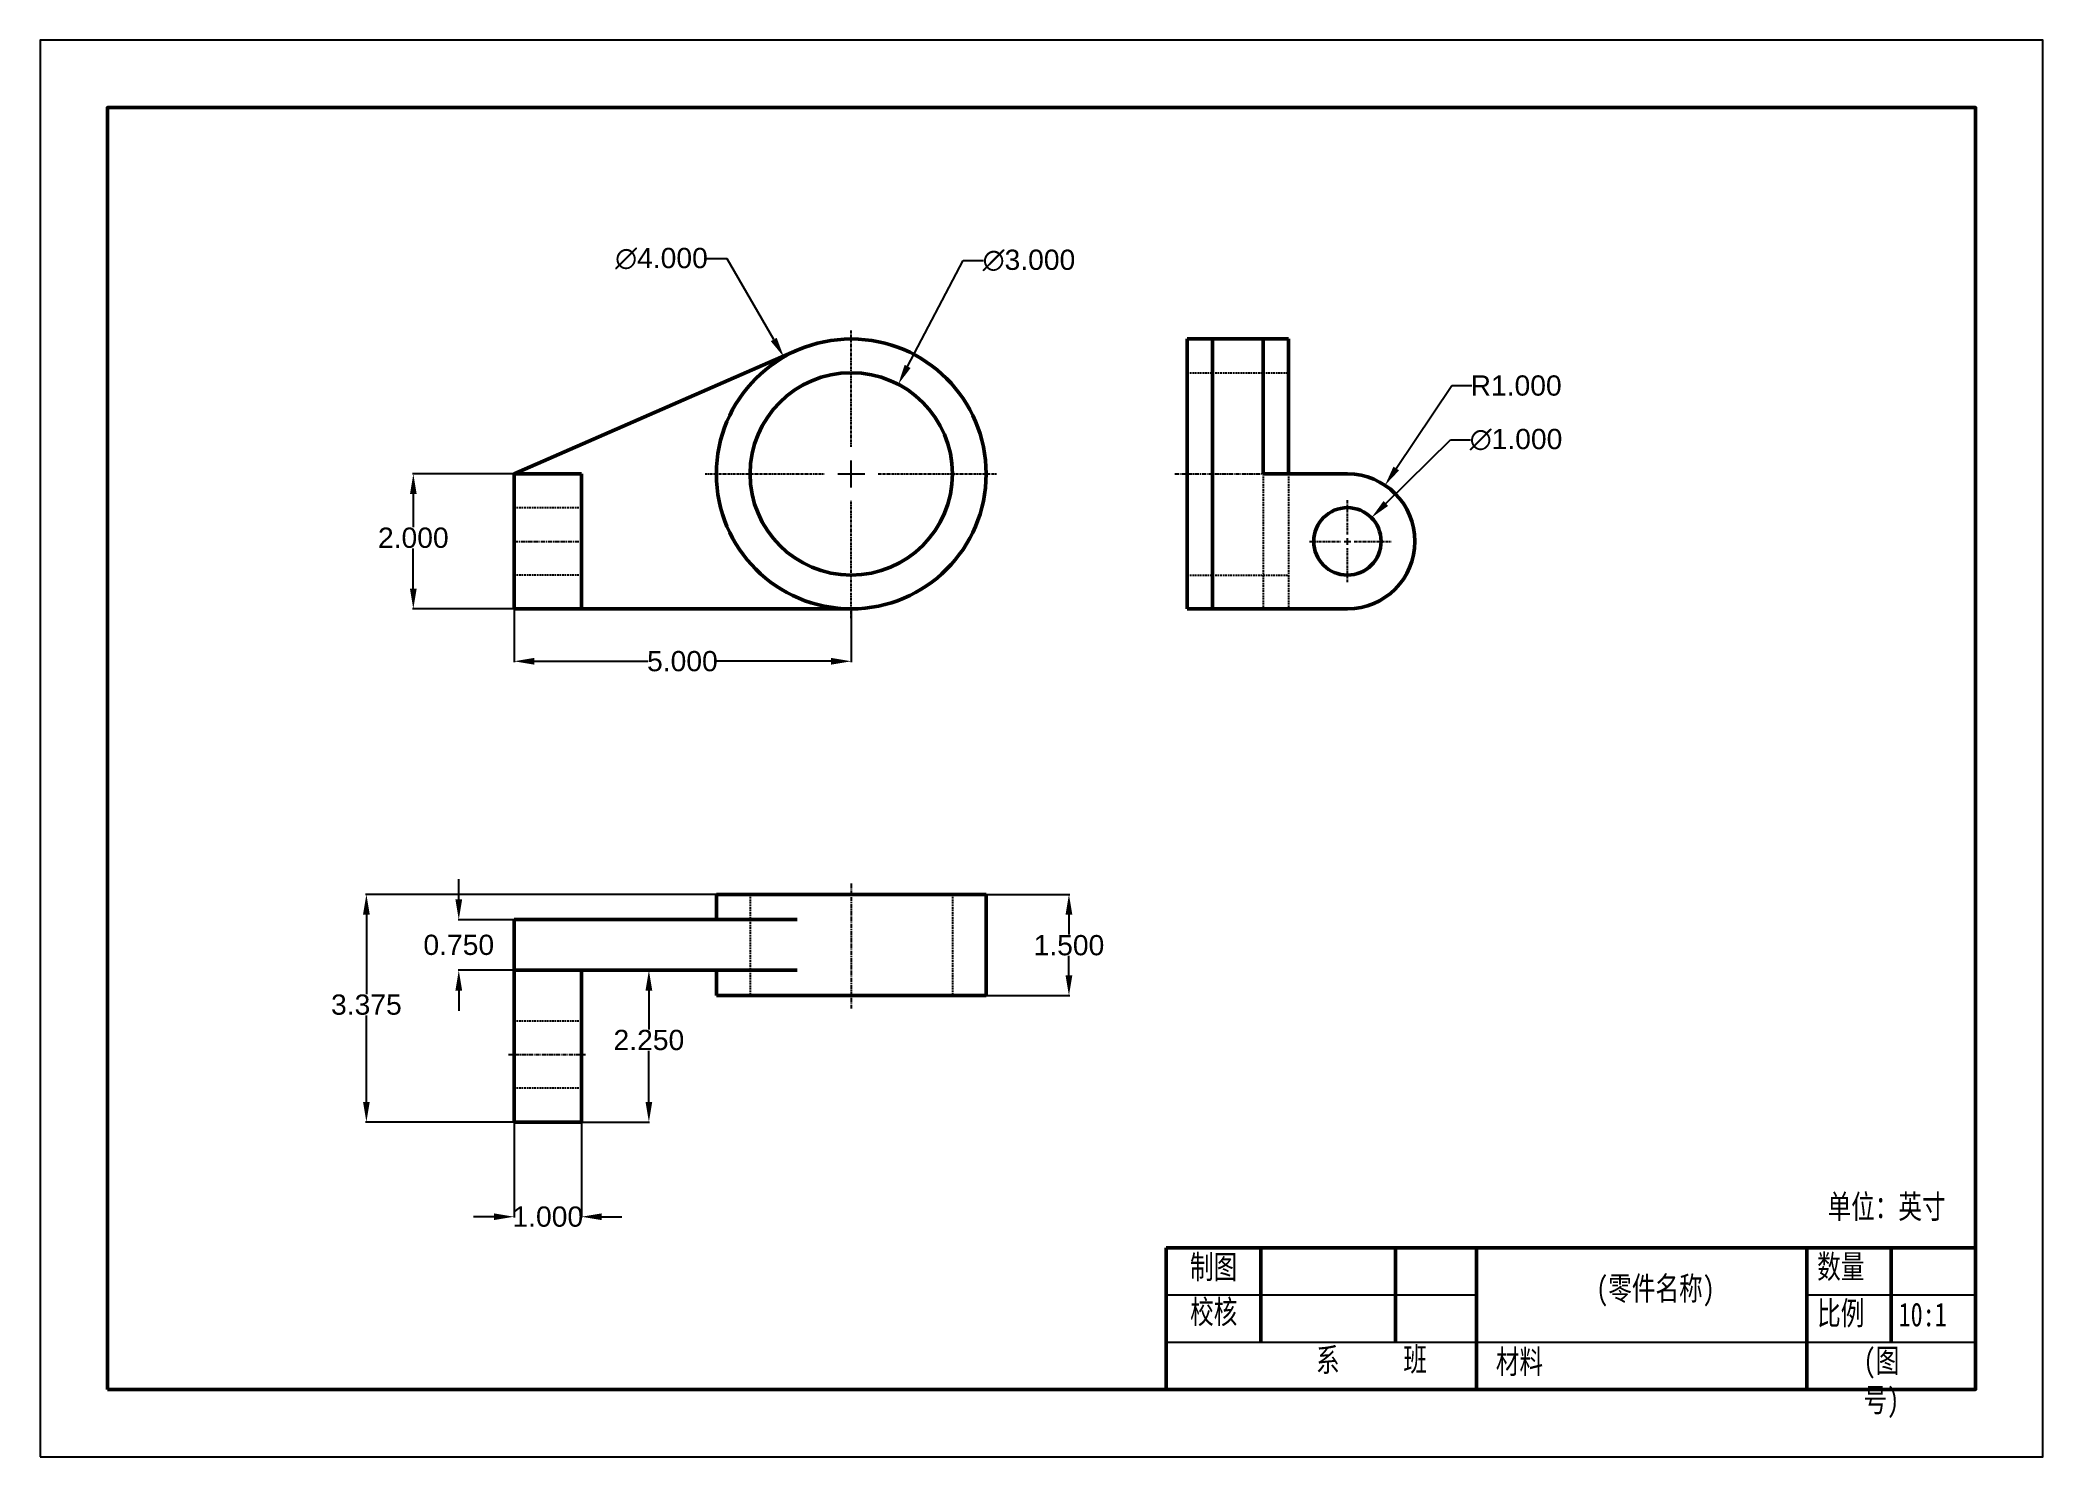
# Model space of a CAD drawing. Header units: millimetres. Extents: x 0 to 297, y 0 to 210.
import ezdxf

# ---------------------------------------------------------------- set-up
doc = ezdxf.new("R2010")
doc.units = ezdxf.units.MM
doc.header["$LTSCALE"] = 0.5
for name, pattern in [('CENTER', [2, 1.25, -0.25, 0.25, -0.25]), ('CENTER2', [1.125, 0.75, -0.125, 0.125, -0.125]), ('DASHED', [0.75, 0.5, -0.25])]:
    doc.linetypes.add(name, pattern=pattern)
for name, color, linetype, lineweight in [('dash', 2, 'DASHED', 25), ('dimension', 3, 'Continuous', 25), ('draw', 7, 'Continuous', 50), ('mark', 1, 'CENTER', 25), ('thin', 7, 'Continuous', 25)]:
    doc.layers.add(name, color=color, linetype=linetype, lineweight=lineweight)
doc.styles.get("Standard").update_dxf_attribs({"font": 'arial.ttf'})
doc.dimstyles.get("Standard").update_dxf_attribs({"dimscale": 0.6, "dimtxt": 5, "dimasz": 5, "dimexe": 0.18, "dimexo": 0.0625, "dimgap": 0.09, "dimtad": 0, "dimtih": 1, "dimtoh": 1, "dimdec": 3, "dimlfac": 0.1, "dimzin": 0, "dimdsep": 46, "dimtxsty": 'Standard', "dimcen": 0.09, "dimadec": 0, "dimazin": 0, "dimtfac": 1, "dimtdec": 3, "dimtofl": 0, "dimtmove": 0, "dimatfit": 1, "dimfxl": 1, "dimtolj": 1, "dimtzin": 0, "dimarcsym": 0})

# ---------------------------------------------------------------- blocks, each defined once
blk = doc.blocks.new('*U1')
at = {"layer": 'mark', "color": 0, "linetype": 'CENTER2', "transparency": 16777216}
for p, q in [((0, 4), (0, 21.24)), ((-21.67, 0), (-4, 0)), ((4, 0), (21.57, 0)), ((0, -21.4), (0, -4))]:
    blk.add_line(p, q, dxfattribs=at)
at = {"layer": 'mark', "color": 0, "linetype": 'Continuous', "transparency": 16777216}
for p, q in [((-2, 0), (2, 0)), ((0, -2), (0, 2))]:
    blk.add_line(p, q, dxfattribs=at)
blk = doc.blocks.new('*U2')
at = {"layer": 'mark', "color": 0, "linetype": 'CENTER2', "transparency": 16777216}
for p, q in [((0, 1), (0, 6.09)), ((-5.64, 0), (-1, 0)), ((1, 0), (6.5, 0)), ((0, -6.06), (0, -1))]:
    blk.add_line(p, q, dxfattribs=at)
at = {"layer": 'mark', "color": 0, "linetype": 'Continuous', "transparency": 16777216}
for p, q in [((-0.5, 0), (0.5, 0)), ((0, -0.5), (0, 0.5))]:
    blk.add_line(p, q, dxfattribs=at)
blk = doc.blocks.new('*D3')
at = {"layer": 'Defpoints', "color": 0, "transparency": 16777216}
for p in [(70.29, 145.7), (55.35, 125.7), (70.29, 125.7)]:
    blk.add_point(p, dxfattribs=at)
at = {"layer": 'dimension', "color": 0, "lineweight": -2, "transparency": 16777216}
for p, q in [((70.25, 145.7), (55.24, 145.7)), ((55.35, 142.7), (55.35, 137.8)), ((55.35, 128.7), (55.35, 134.63)), ((70.25, 125.7), (55.24, 125.7))]:
    blk.add_line(p, q, dxfattribs=at)
at = {"layer": 'dimension', "color": 0, "transparency": 16777216}
for points in [[(54.85, 142.7), (55.85, 142.7), (55.35, 145.7)], [(54.85, 128.7), (55.85, 128.7), (55.35, 125.7)]]:
    blk.add_solid(points, dxfattribs=at)
at = {"layer": 'dimension', "color": 0, "transparency": 16777216, "insert": (55.35, 136.22), "char_height": 3, "attachment_point": 5}
blk.add_mtext('\\A1;2.000', dxfattribs=at)
blk = doc.blocks.new('*D4')
at = {"layer": 'Defpoints', "color": 0, "transparency": 16777216}
for p in [(127.26, 158.98), (113.32, 132.42)]:
    blk.add_point(p, dxfattribs=at)
at = {"layer": 'dimension', "color": 0, "lineweight": -2, "transparency": 16777216}
for p, q in [((128.65, 161.64), (136.89, 177.34)), ((136.89, 177.34), (139.89, 177.34)), ((120.23, 145.7), (120.34, 145.7)), ((120.29, 145.64), (120.29, 145.75))]:
    blk.add_line(p, q, dxfattribs=at)
at = {"layer": 'dimension', "color": 0, "transparency": 16777216}
blk.add_solid([(128.21, 161.87), (129.09, 161.4), (127.26, 158.98)], dxfattribs=at)
at = {"layer": 'dimension', "color": 0, "transparency": 16777216, "insert": (146.64, 177.34), "char_height": 3, "attachment_point": 5}
blk.add_mtext('\\A1;∅3.000', dxfattribs=at)
blk = doc.blocks.new('*D5')
at = {"layer": 'Defpoints', "color": 0, "transparency": 16777216}
for p in [(110.3, 163.02), (130.28, 128.37)]:
    blk.add_point(p, dxfattribs=at)
at = {"layer": 'dimension', "color": 0, "lineweight": -2, "transparency": 16777216}
for p, q in [((101.89, 177.6), (98.89, 177.6)), ((108.8, 165.62), (101.89, 177.6)), ((120.23, 145.7), (120.34, 145.7)), ((120.29, 145.64), (120.29, 145.75))]:
    blk.add_line(p, q, dxfattribs=at)
at = {"layer": 'dimension', "color": 0, "transparency": 16777216}
blk.add_solid([(109.23, 165.87), (108.36, 165.37), (110.3, 163.02)], dxfattribs=at)
at = {"layer": 'dimension', "color": 0, "transparency": 16777216, "insert": (92.15, 177.6), "char_height": 3, "attachment_point": 5}
blk.add_mtext('\\A1;∅4.000', dxfattribs=at)
blk = doc.blocks.new('*D6')
at = {"layer": 'Defpoints', "color": 0, "transparency": 16777216}
for p in [(70.29, 125.7), (120.29, 125.7), (120.29, 117.93)]:
    blk.add_point(p, dxfattribs=at)
at = {"layer": 'dimension', "color": 0, "lineweight": -2, "transparency": 16777216}
for p, q in [((70.29, 125.66), (70.29, 117.82)), ((120.29, 125.66), (120.29, 117.82)), ((73.29, 117.93), (90.14, 117.93)), ((117.29, 117.93), (100.36, 117.93))]:
    blk.add_line(p, q, dxfattribs=at)
at = {"layer": 'dimension', "color": 0, "transparency": 16777216}
for points in [[(73.29, 118.43), (73.29, 117.43), (70.29, 117.93)], [(117.29, 118.43), (117.29, 117.43), (120.29, 117.93)]]:
    blk.add_solid(points, dxfattribs=at)
at = {"layer": 'dimension', "color": 0, "transparency": 16777216, "insert": (95.25, 117.93), "char_height": 3, "attachment_point": 5}
blk.add_mtext('\\A1;5.000', dxfattribs=at)
blk = doc.blocks.new('*D7')
at = {"layer": 'Defpoints', "color": 0, "transparency": 16777216}
for p in [(197.43, 139.21), (190.31, 132.18)]:
    blk.add_point(p, dxfattribs=at)
at = {"layer": 'dimension', "color": 0, "lineweight": -2, "transparency": 16777216}
for p, q in [((199.56, 141.32), (209.13, 150.77)), ((209.13, 150.77), (212.13, 150.77)), ((193.81, 135.7), (193.92, 135.7)), ((193.87, 135.64), (193.87, 135.75))]:
    blk.add_line(p, q, dxfattribs=at)
at = {"layer": 'dimension', "color": 0, "transparency": 16777216}
blk.add_solid([(199.21, 141.67), (199.91, 140.96), (197.43, 139.21)], dxfattribs=at)
at = {"layer": 'dimension', "color": 0, "transparency": 16777216, "insert": (218.87, 150.77), "char_height": 3, "attachment_point": 5}
blk.add_mtext('\\A1;∅1.000', dxfattribs=at)
blk = doc.blocks.new('*D8')
at = {"layer": 'Defpoints', "color": 0, "transparency": 16777216}
for p in [(199.43, 144.01), (193.87, 135.7)]:
    blk.add_point(p, dxfattribs=at)
at = {"layer": 'dimension', "color": 0, "lineweight": -2, "transparency": 16777216}
for p, q in [((201.1, 146.5), (209.33, 158.78)), ((209.33, 158.78), (212.33, 158.78)), ((193.81, 135.7), (193.92, 135.7)), ((193.87, 135.64), (193.87, 135.75))]:
    blk.add_line(p, q, dxfattribs=at)
at = {"layer": 'dimension', "color": 0, "transparency": 16777216}
blk.add_solid([(200.69, 146.78), (201.52, 146.22), (199.43, 144.01)], dxfattribs=at)
at = {"layer": 'dimension', "color": 0, "transparency": 16777216, "insert": (218.88, 158.78), "char_height": 3, "attachment_point": 5}
blk.add_mtext('\\A1;R1.000', dxfattribs=at)
blk = doc.blocks.new('*D9')
at = {"layer": 'Defpoints', "color": 0, "transparency": 16777216}
for p in [(70.29, 49.63), (80.29, 49.63), (80.29, 35.6)]:
    blk.add_point(p, dxfattribs=at)
at = {"layer": 'dimension', "color": 0, "lineweight": -2, "transparency": 16777216}
for p, q in [((70.29, 49.59), (70.29, 35.49)), ((80.29, 49.59), (80.29, 35.49)), ((67.29, 35.6), (64.29, 35.6)), ((83.29, 35.6), (86.29, 35.6))]:
    blk.add_line(p, q, dxfattribs=at)
at = {"layer": 'dimension', "color": 0, "transparency": 16777216}
for points in [[(67.29, 36.1), (67.29, 35.1), (70.29, 35.6)], [(83.29, 36.1), (83.29, 35.1), (80.29, 35.6)]]:
    blk.add_solid(points, dxfattribs=at)
at = {"layer": 'dimension', "color": 0, "transparency": 16777216, "insert": (75.29, 35.6), "char_height": 3, "attachment_point": 5}
blk.add_mtext('\\A1;1.000', dxfattribs=at)
blk = doc.blocks.new('*D10')
at = {"layer": 'Defpoints', "color": 0, "transparency": 16777216}
for p in [(140.29, 83.38), (140.29, 68.38), (152.57, 68.38)]:
    blk.add_point(p, dxfattribs=at)
at = {"layer": 'dimension', "color": 0, "lineweight": -2, "transparency": 16777216}
for p, q in [((140.33, 83.38), (152.68, 83.38)), ((152.57, 80.38), (152.57, 77.42)), ((152.57, 71.38), (152.57, 74.25)), ((140.33, 68.38), (152.68, 68.38))]:
    blk.add_line(p, q, dxfattribs=at)
at = {"layer": 'dimension', "color": 0, "transparency": 16777216}
for points in [[(152.07, 80.38), (153.07, 80.38), (152.57, 83.38)], [(152.07, 71.38), (153.07, 71.38), (152.57, 68.38)]]:
    blk.add_solid(points, dxfattribs=at)
at = {"layer": 'dimension', "color": 0, "transparency": 16777216, "insert": (152.57, 75.83), "char_height": 3, "attachment_point": 5}
blk.add_mtext('\\A1;1.500', dxfattribs=at)
blk = doc.blocks.new('*D11')
at = {"layer": 'Defpoints', "color": 0, "transparency": 16777216}
for p in [(100.29, 83.38), (48.39, 49.63), (70.29, 49.63)]:
    blk.add_point(p, dxfattribs=at)
at = {"layer": 'dimension', "color": 0, "lineweight": -2, "transparency": 16777216}
for p, q in [((100.25, 83.38), (48.28, 83.38)), ((48.39, 80.38), (48.39, 68.6)), ((48.39, 52.63), (48.39, 65.43)), ((70.25, 49.63), (48.28, 49.63))]:
    blk.add_line(p, q, dxfattribs=at)
at = {"layer": 'dimension', "color": 0, "transparency": 16777216}
for points in [[(47.89, 80.38), (48.89, 80.38), (48.39, 83.38)], [(47.89, 52.63), (48.89, 52.63), (48.39, 49.63)]]:
    blk.add_solid(points, dxfattribs=at)
at = {"layer": 'dimension', "color": 0, "transparency": 16777216, "insert": (48.39, 67.02), "char_height": 3, "attachment_point": 5}
blk.add_mtext('\\A1;3.375', dxfattribs=at)
blk = doc.blocks.new('*D12')
at = {"layer": 'Defpoints', "color": 0, "transparency": 16777216}
for p in [(90.29, 72.13), (80.29, 49.63), (90.28, 49.63)]:
    blk.add_point(p, dxfattribs=at)
at = {"layer": 'dimension', "color": 0, "lineweight": -2, "transparency": 16777216}
for p, q in [((90.25, 72.13), (90.17, 72.13)), ((90.28, 69.13), (90.28, 63.37)), ((90.28, 52.63), (90.28, 60.19)), ((80.33, 49.63), (90.38, 49.63))]:
    blk.add_line(p, q, dxfattribs=at)
at = {"layer": 'dimension', "color": 0, "transparency": 16777216}
for points in [[(89.78, 69.13), (90.78, 69.13), (90.28, 72.13)], [(89.78, 52.63), (90.78, 52.63), (90.28, 49.63)]]:
    blk.add_solid(points, dxfattribs=at)
at = {"layer": 'dimension', "color": 0, "transparency": 16777216, "insert": (90.28, 61.78), "char_height": 3, "attachment_point": 5}
blk.add_mtext('\\A1;2.250', dxfattribs=at)
blk = doc.blocks.new('*D13')
at = {"layer": 'Defpoints', "color": 0, "transparency": 16777216}
for p in [(70.29, 79.63), (62.09, 72.13), (70.29, 72.13)]:
    blk.add_point(p, dxfattribs=at)
at = {"layer": 'dimension', "color": 0, "lineweight": -2, "transparency": 16777216}
for p, q in [((62.09, 82.63), (62.09, 85.63)), ((70.25, 79.63), (61.98, 79.63)), ((70.25, 72.13), (61.98, 72.13)), ((62.09, 69.13), (62.09, 66.13))]:
    blk.add_line(p, q, dxfattribs=at)
at = {"layer": 'dimension', "color": 0, "transparency": 16777216}
for points in [[(61.59, 82.63), (62.59, 82.63), (62.09, 79.63)], [(61.59, 69.13), (62.59, 69.13), (62.09, 72.13)]]:
    blk.add_solid(points, dxfattribs=at)
at = {"layer": 'dimension', "color": 0, "transparency": 16777216, "insert": (62.09, 75.88), "char_height": 3, "attachment_point": 5}
blk.add_mtext('\\A1;0.750', dxfattribs=at)

msp = doc.modelspace()

# ---------------------------------------------------------------- linework, layer by layer
at = {"layer": 'dash'}
for p, q in [((170.1188, 160.6976), (185.1188, 160.6976)), ((181.3688, 145.6976), (181.3688, 125.6976)), ((185.1188, 145.6976), (185.1188, 125.6976)), ((70.2875, 140.6976), (80.2875, 140.6976)), ((80.2875, 130.6976), (70.2875, 130.6976)), ((170.1188, 130.6976), (185.1188, 130.6976)), ((105.2875, 83.3812), (105.2875, 68.3812)), ((135.2875, 83.3812), (135.2875, 68.3812)), ((70.2875, 64.6312), (80.2875, 64.6312)), ((80.2875, 54.6312), (70.2875, 54.6312))]:
    msp.add_line(p, q, dxfattribs=at)
at = {"layer": 'draw'}
for p, q in [((70.2875, 145.6976), (112.2875, 164.0279)), ((173.8688, 165.6976), (170.1188, 165.6976)), ((170.1188, 165.6976), (170.1188, 145.6976)), ((181.3688, 165.6976), (173.8688, 165.6976)), ((173.8688, 125.6976), (173.8688, 165.6976)), ((181.3688, 145.6976), (181.3688, 165.6976)), ((181.3688, 165.6976), (185.1188, 165.6976)), ((185.1188, 165.6976), (185.1188, 145.6976)), ((70.2875, 125.6976), (70.2875, 145.6976)), ((70.2875, 145.6976), (80.2875, 145.6976)), ((80.2875, 145.6976), (80.2875, 125.6976)), ((170.1188, 145.6976), (170.1188, 125.6976)), ((193.8688, 145.6976), (181.3688, 145.6976)), ((70.2875, 125.6976), (120.2875, 125.6976)), ((170.1188, 125.6976), (193.8688, 125.6976)), ((100.2875, 79.6312), (100.2875, 83.3812)), ((100.2875, 83.3812), (140.2875, 83.3812)), ((140.2875, 83.3812), (140.2875, 68.3812)), ((70.2875, 79.6312), (112.2875, 79.6312)), ((70.2875, 79.6312), (70.2875, 49.6312)), ((80.2875, 72.1312), (70.2875, 72.1312)), ((80.2875, 49.6312), (80.2875, 72.1312)), ((100.2875, 72.1312), (80.2875, 72.1312)), ((100.2875, 68.3812), (100.2875, 72.1312)), ((100.2875, 72.1312), (112.2875, 72.1312)), ((140.2875, 68.3812), (100.2875, 68.3812)), ((70.2875, 49.6312), (80.2875, 49.6312))]:
    msp.add_line(p, q, dxfattribs=at)
for centre, radius in [((120.2875, 145.6976), 20), ((120.2875, 145.6976), 15), ((193.8688, 135.6976), 5)]:
    msp.add_circle(centre, radius, dxfattribs=at)
msp.add_arc((193.8688, 135.6976), 10, 270, 90, dxfattribs=at)
at = {"layer": 'mark'}
for p, q in [((168.2541, 145.6976), (186.1814, 145.6976)), ((70.2875, 135.6976), (80.2875, 135.6976)), ((120.2875, 84.9776), (120.2875, 66.4715)), ((69.4519, 59.6312), (80.8582, 59.6312))]:
    msp.add_line(p, q, dxfattribs=at)
at = {"layer": 'thin', "lineweight": 50}
for p, q in [((287, 31), (167, 31)), ((167, 31), (167, 10)), ((181, 31), (181, 17)), ((201, 31), (201, 17)), ((213, 31), (213, 10)), ((262, 31), (262, 10)), ((274.5, 31), (274.5, 17))]:
    msp.add_line(p, q, dxfattribs=at)
at = {"layer": 'thin', "lineweight": 25}
for p, q in [((167, 24), (213, 24)), ((262, 24), (287, 24)), ((167, 17), (287, 17))]:
    msp.add_line(p, q, dxfattribs=at)
msp.add_lwpolyline([(0, 0), (297, 0), (297, 210), (0, 210)], close=True, dxfattribs=at)
at = {"layer": 'thin', "lineweight": 50}
msp.add_lwpolyline([(10, 10), (287, 10), (287, 200), (10, 200)], close=True, dxfattribs=at)

# ---------------------------------------------------------------- block references
at = {"layer": 'mark', "linetype": 'CENTER2'}
for name, p in [('*U1', (120.2875, 145.6976)), ('*U2', (193.8688, 135.6976))]:
    msp.add_blockref(name, p, dxfattribs=at)

# ---------------------------------------------------------------- texts
at = {"layer": 'thin', "char_height": 3.5, "attachment_point": 1}
for s, width, heights, insert in [('{\\fHYSWLongFangSong|b0|i0|c134|p2;单位：英寸}', 18.826968, [4.9462], (265.0651, 38.8627)), ('{\\fHYSWLongFangSong|b0|i0|c134|p2;制图}', 9.214549, [0], (170.5232, 29.9259)), ('{\\fHYSWLongFangSong|b0|i0|c134|p2;数量}', 9.214549, [0], (263.5218, 29.9624)), ('{\\fHYSWLongFangSong|b0|i0|c134|p2;(零件名称)}', 23.072862, [9.3959], (230.7605, 26.7276)), ('{\\fHYSWLongFangSong|b0|i0|c134|p2;校核}', 9.214549, [0], (170.5383, 23.2612)), ('{\\fHYSWLongFangSong|b0|i0|c134|p2;比例}', 9.214549, [0], (263.5172, 23.0627)), ('{\\fHYSWLongFangSong|b0|i0|c134|p2;10:1}', 9.214549, [0], (275.598, 22.8589)), ('{\\fHYSWLongFangSong|b0|i0|c134|p2;系}', 9.214549, [0], (189.2094, 16.1287)), ('{\\fHYSWLongFangSong|b0|i0|c134|p2;班}', 9.214549, [0], (202.1567, 16.2218)), ('{\\fHYSWLongFangSong|b0|i0|c134|p2;材料}', 9.214549, [0], (215.8728, 15.8632)), ('{\\fHYSWLongFangSong|b0|i0|c134|p2;(图号)}', 9.214549, [0], (270.4042, 16.0301))]:
    msp.add_mtext_dynamic_manual_height_columns(s, width=width, gutter_width=1, heights=heights, dxfattribs=dict(at, insert=insert))

# ---------------------------------------------------------------- dimensions: what is measured, and where the dimension line sits
at = {"layer": 'dimension'}
for p1, p2, picture, middle in [((130.2794, 128.3724), (110.2956, 163.0228), '*D5', (92.1468, 177.5986)), ((113.3177, 132.4152), (127.2573, 158.98), '*D4', (146.6363, 177.344)), ((190.3111, 132.1843), (197.4264, 139.2108), '*D7', (218.8729, 150.7687))]:
    dim = msp.add_diameter_dim_2p(p1=p1, p2=p2, dimstyle='Standard', dxfattribs=at)
    dim.commit()
    dim.dimension.update_dxf_attribs({"geometry": picture, "text_midpoint": middle, "dimtype": 163})
dim = msp.add_radius_dim(center=(193.8688, 135.6976), mpoint=(199.4349, 144.0053), dimstyle='Standard', dxfattribs=at)
dim.commit()
dim.dimension.update_dxf_attribs({"geometry": '*D8', "text_midpoint": (218.8811, 158.7817), "dimtype": 164})
for base, p1, p2, picture, middle in [((55.3485, 125.6976), (70.2875, 145.6976), (70.2875, 125.6976), '*D3', (55.3485, 136.2176)), ((48.3852, 49.6312), (100.2875, 83.3812), (70.2875, 49.6312), '*D11', (48.3852, 67.0179)), ((62.0881, 72.1312), (70.2875, 79.6312), (70.2875, 72.1312), '*D13', (62.0881, 75.8806)), ((152.5733, 68.3812), (140.2875, 83.3812), (140.2875, 68.3812), '*D10', (152.5733, 75.8348)), ((90.2758, 49.6312), (90.2875, 72.1312), (80.2875, 49.6312), '*D12', (90.2758, 61.7805))]:
    dim = msp.add_linear_dim(base=base, p1=p1, p2=p2, angle=90, dimstyle='Standard', dxfattribs=at)
    dim.commit()
    dim.dimension.update_dxf_attribs({"geometry": picture, "text_midpoint": middle, "dimtype": 160})
for base, p1, p2, picture, middle in [((120.2875, 117.9315), (70.2875, 125.6976), (120.2875, 125.6976), '*D6', (95.2465, 117.9315)), ((80.2875, 35.6014), (70.2875, 49.6312), (80.2875, 49.6312), '*D9', (75.2875, 35.6014))]:
    dim = msp.add_linear_dim(base=base, p1=p1, p2=p2, dimstyle='Standard', dxfattribs=at)
    dim.commit()
    dim.dimension.update_dxf_attribs({"geometry": picture, "text_midpoint": middle, "dimtype": 160})

doc.saveas('drawing.dxf')
